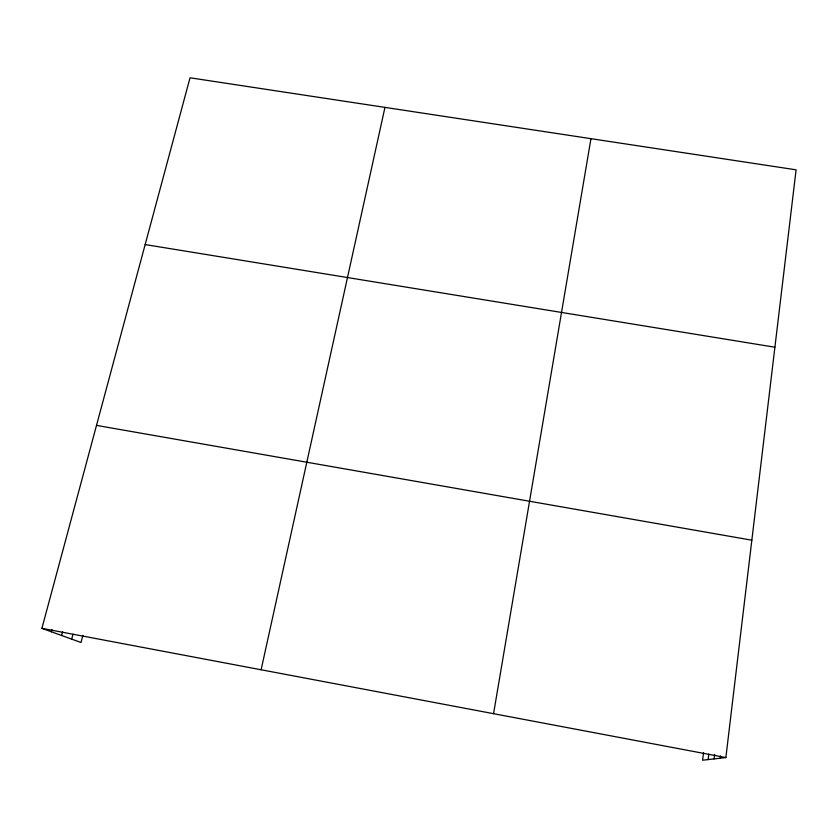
<?xml version="1.0" encoding="UTF-8"?>
<svg xmlns="http://www.w3.org/2000/svg" width="838" height="838" viewBox="0 0 838 838"><rect width="100%" height="100%" fill="white"/><g stroke="black" fill="none" stroke-linecap="round" stroke-linejoin="round"><path stroke-width="1.26" d="M703.553 752.576L702.611 760.213L725.865 757.573L796.1 169.821L190.027 77.787L41.9 628.353L81.024 642.505L82.889 635.34M714.102 758.903L714.667 754.326M720.209 758.212L720.502 755.866M708.131 759.584L708.812 754.001M493.561 713.683L590.958 138.668M261.11 669.772L384.956 107.39M71.701 639.132L72.99 634.251M61.635 635.487L62.63 631.737M51.38 631.779L51.966 629.589M145.152 244.56L774.899 347.225M96.506 425.39L751.843 540.196M41.9 628.353L725.865 757.573"/></g></svg>
